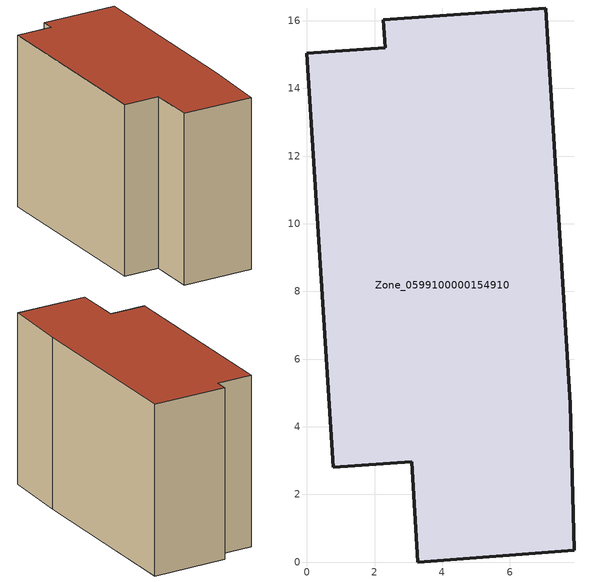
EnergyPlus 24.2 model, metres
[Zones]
Zone_0599100000154910
 floor ground (C_G): 7.79,4.66 7.9,0.34 3.28,0 3.1,2.97 0.78,2.81 0,15.05 2.32,15.21 2.26,16.03 7.06,16.38 z0
 wall outside (C_F): 0.78,2.81 3.1,2.97 3.28,0 7.9,0.34 7.79,4.66 7.06,16.38 2.26,16.03 2.32,15.21 0,15.05 0.78,2.81 z0:10.94
 roof outside (C_R): 2.32,15.21 0,15.05 0.78,2.81 3.1,2.97 3.28,0 7.9,0.34 7.79,4.66 7.06,16.38 2.26,16.03 z10.94
[BUILDING]
Pand.0599100000154910: North Axis=0; Terrain=City; Loads Convergence Tolerance Value=0.04; Temperature Convergence Tolerance Value=0.4; Solar Distribution=FullExterior; Maximum Number of Warmup Days=25; Minimum Number of Warmup Days=1
[Site:Location]
Rotterdam.The.Hague.AP_ZH_NLD Design_Conditions: Latitude=51.96; Longitude=4.45; Time Zone=1; Elevation=-4.5
[SITE:GROUNDTEMPERATURE:BUILDINGSURFACE]
18, 18, 18, 18, 18, 18, 18, 18, 18, 18, 18, 18
[MATERIAL] Thermal Absorptance=0.9; Solar Absorptance=0.7; Visible Absorptance=0.7
Name | Roughness | Thickness | Conductivity | Density | Specific Heat
G.TC.1946 | MediumSmooth | 0.15 | 1 | 540 | 1210
F.TC.1946 | Rough | 0.3 | 0.857143 | 1920 | 840
R.TC.1946 | MediumRough | 0.2 | 0.909091 | 1500 | 1000
[CONSTRUCTION]
C_G: G.TC.1946
C_F: F.TC.1946
C_R: R.TC.1946
[ZONE]
Zone_0599100000154910: Type=1; Multiplier=1; Ceiling Height=Autocalculate; Volume=Autocalculate; Floor Area=autocalculate; Part of Total Floor Area=Yes
[ZONEINFILTRATION:DESIGNFLOWRATE]
Infil_Zone_0599100000154910: Zone or ZoneList or Space or SpaceList=Zone_0599100000154910; Schedule=AlwaysOn; Design Flow Rate Calculation Method=Flow/Area; Flow Rate per Floor Area=0.003; Constant Term Coefficient=1; Temperature Term Coefficient=0; Velocity Term Coefficient=0; Velocity Squared Term Coefficient=0
[HVACTEMPLATE:ZONE:IDEALLOADSAIRSYSTEM]
Zone_0599100000154910: Maximum Heating Supply Air Temperature=50; Minimum Cooling Supply Air Temperature=13; Maximum Heating Supply Air Humidity Ratio=0.0156; Minimum Cooling Supply Air Humidity Ratio=0.0077; Heating Limit=NoLimit; Cooling Limit=NoLimit; Dehumidification Control Type=ConstantSensibleHeatRatio; Cooling Sensible Heat Ratio=0.7; Dehumidification Setpoint=60; Humidification Control Type=None; Humidification Setpoint=30; Outdoor Air Method=None; Outdoor Air Flow Rate per Person=0.00944; Outdoor Air Flow Rate per Zone Floor Area=0; Outdoor Air Flow Rate per Zone=0; Demand Controlled Ventilation Type=None; Outdoor Air Economizer Type=NoEconomizer; Heat Recovery Type=None; Sensible Heat Recovery Effectiveness=0.7; Latent Heat Recovery Effectiveness=0.65
[ZONECONTROL:THERMOSTAT]
ThermostatControl_Zone_0599100000154910: Zone or ZoneList=Zone_0599100000154910; Control Type Schedule=DualSetpointControlType; Control 1=Thermostat_Zone_0599100000154910; Temperature Difference Between Cutout And Setpoint=0
[THERMOSTATSETPOINT:DUALSETPOINT]
Thermostat_Zone_0599100000154910: Heating Setpoint Temperature Schedule=HeatingSetpoint_Zone_0599100000154910; Cooling Setpoint Temperature Schedule=CoolingSetpoint_Zone_0599100000154910
[SCHEDULE:COMPACT]
HeatingSetpoint_Zone_0599100000154910: Through: 12/31, For: AllDays, Until: 24:00, 21
CoolingSetpoint_Zone_0599100000154910: Through: 12/31, For: AllDays, Until: 24:00, 24
DualSetpointControlType: Through: 12/31, For: AllDays, Until: 24:00, 4
AlwaysOn: Through: 12/31, For: AllDays, Until: 24:00, 1
